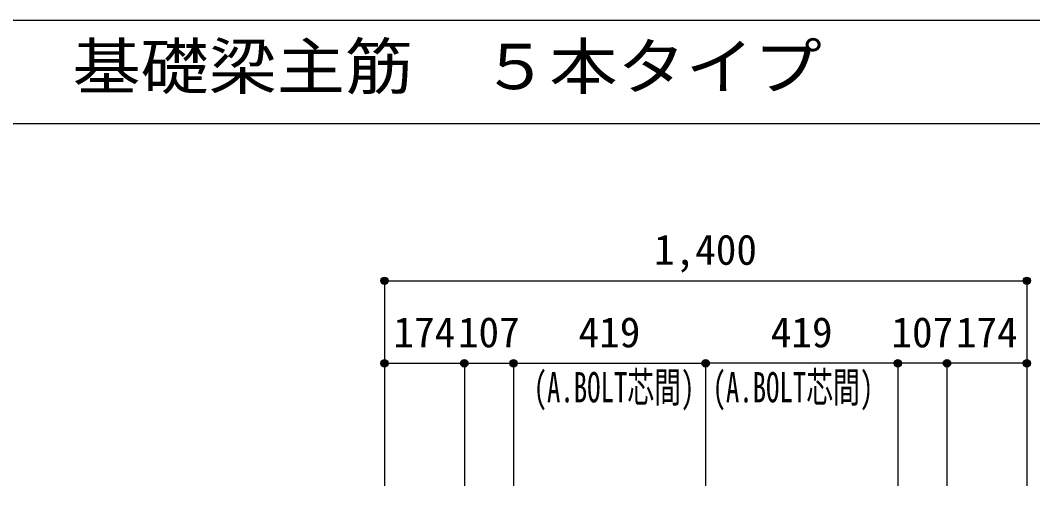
# Model space of a CAD drawing. Units: millimetres at full size, sheet at 1:30. Extents: x -5973 to 5954, y -4195 to 4201.
# Drawn here: x -942 to 1265, y 3186 to 4201 of the extents above; entities that cross this region are included whole.
import ezdxf
from ezdxf.enums import TextEntityAlignment as Align

# ---------------------------------------------------------------- set-up
doc = ezdxf.new("R2010")
doc.units = ezdxf.units.MM
doc.header["$LTSCALE"] = 30
doc.header["$PDMODE"] = 32
doc.header["$PDSIZE"] = 15
for name, color, linetype in [('0-7_文字', 4, 'Continuous'), ('0-D_寸法', 4, 'Continuous'), ('6-7_文字', 7, 'Continuous'), ('F-0_枠', 6, 'Continuous')]:
    doc.layers.add(name, color=color, linetype=linetype)
doc.styles.add('ＭＳ ゴシック', font='')
doc.styles.get('ＭＳ ゴシック').set_extended_font_data('MS Gothic')

msp = doc.modelspace()

# ---------------------------------------------------------------- linework, layer by layer
at = {"layer": '0-D_寸法'}
for p, q in [((-147.56, 3633.07), (-147.56, 3453.07)), ((-147.56, 3633.07), (-147.56, 3453.07)), ((-147.56, 3633.07), (1252.44, 3633.07)), ((-147.56, 3633.07), (1252.44, 3633.07)), ((1252.44, 3633.07), (1252.44, 3186.03)), ((-147.56, 3453.07), (26.44, 3453.07)), ((-147.56, 3453.07), (-147.56, 3186.03)), ((26.44, 3453.07), (26.44, 3186.03)), ((26.44, 3453.07), (133.44, 3453.07)), ((133.44, 3453.07), (133.44, 3186.03)), ((133.44, 3453.07), (552.44, 3453.07)), ((971.44, 3453.07), (552.44, 3453.07)), ((552.44, 3453.07), (552.44, 3186.03)), ((1078.44, 3453.07), (971.44, 3453.07)), ((971.44, 3453.07), (971.44, 3186.03)), ((1252.44, 3453.07), (1078.44, 3453.07)), ((1078.44, 3453.07), (1078.44, 3186.03)), ((1252.44, 3453.07), (1252.44, 3186.03))]:
    msp.add_line(p, q, dxfattribs=at)
for centre, radius in [((-147.56, 3633.07), 8), ((-147.56, 3633.07), 7.2), ((-147.56, 3633.07), 6.4), ((-147.56, 3633.07), 5.6), ((-147.56, 3633.07), 4.8), ((-147.56, 3633.07), 4), ((-147.56, 3633.07), 3.2), ((-147.56, 3633.07), 2.4), ((-147.56, 3633.07), 1.6), ((-147.56, 3633.07), 0.8), ((1252.44, 3633.07), 8), ((1252.44, 3633.07), 7.2), ((1252.44, 3633.07), 6.4), ((1252.44, 3633.07), 5.6), ((1252.44, 3633.07), 4.8), ((1252.44, 3633.07), 4), ((1252.44, 3633.07), 3.2), ((1252.44, 3633.07), 2.4), ((1252.44, 3633.07), 1.6), ((1252.44, 3633.07), 0.8), ((-147.56, 3453.07), 8), ((-147.56, 3453.07), 7.2), ((-147.56, 3453.07), 6.4), ((-147.56, 3453.07), 5.6), ((-147.56, 3453.07), 4.8), ((-147.56, 3453.07), 4), ((-147.56, 3453.07), 3.2), ((-147.56, 3453.07), 2.4), ((-147.56, 3453.07), 1.6), ((-147.56, 3453.07), 0.8), ((26.44, 3453.07), 8), ((26.44, 3453.07), 7.2), ((26.44, 3453.07), 6.4), ((26.44, 3453.07), 5.6), ((26.44, 3453.07), 4.8), ((26.44, 3453.07), 4), ((26.44, 3453.07), 3.2), ((26.44, 3453.07), 2.4), ((26.44, 3453.07), 1.6), ((26.44, 3453.07), 0.8), ((133.44, 3453.07), 8), ((133.44, 3453.07), 7.2), ((133.44, 3453.07), 6.4), ((133.44, 3453.07), 5.6), ((133.44, 3453.07), 4.8), ((133.44, 3453.07), 4), ((133.44, 3453.07), 3.2), ((133.44, 3453.07), 2.4), ((133.44, 3453.07), 1.6), ((133.44, 3453.07), 0.8), ((552.44, 3453.07), 8), ((552.44, 3453.07), 7.2), ((552.44, 3453.07), 6.4), ((552.44, 3453.07), 5.6), ((552.44, 3453.07), 4.8), ((552.44, 3453.07), 4), ((552.44, 3453.07), 3.2), ((552.44, 3453.07), 2.4), ((552.44, 3453.07), 1.6), ((552.44, 3453.07), 0.8), ((971.44, 3453.07), 8), ((971.44, 3453.07), 7.2), ((971.44, 3453.07), 6.4), ((971.44, 3453.07), 5.6), ((971.44, 3453.07), 4.8), ((971.44, 3453.07), 4), ((971.44, 3453.07), 3.2), ((971.44, 3453.07), 2.4), ((971.44, 3453.07), 1.6), ((971.44, 3453.07), 0.8), ((1078.44, 3453.07), 8), ((1078.44, 3453.07), 7.2), ((1078.44, 3453.07), 6.4), ((1078.44, 3453.07), 5.6), ((1078.44, 3453.07), 4.8), ((1078.44, 3453.07), 4), ((1078.44, 3453.07), 3.2), ((1078.44, 3453.07), 2.4), ((1078.44, 3453.07), 1.6), ((1078.44, 3453.07), 0.8), ((1252.44, 3453.07), 8), ((1252.44, 3453.07), 7.2), ((1252.44, 3453.07), 6.4), ((1252.44, 3453.07), 5.6), ((1252.44, 3453.07), 4.8), ((1252.44, 3453.07), 4), ((1252.44, 3453.07), 3.2), ((1252.44, 3453.07), 2.4), ((1252.44, 3453.07), 1.6), ((1252.44, 3453.07), 0.8)]:
    msp.add_circle(centre, radius, dxfattribs=at)
at = {"layer": '0-D_寸法', "color": 7}
for p in [(-147.56, 3633.07), (-147.56, 3633.07), (1252.44, 3633.07), (-147.56, 3453.07), (26.44, 3453.07), (26.44, 3453.07), (133.44, 3453.07), (552.44, 3453.07), (552.44, 3453.07), (971.44, 3453.07), (971.44, 3453.07), (1078.44, 3453.07), (1078.44, 3453.07), (1252.44, 3453.07), (1252.44, 3453.07)]:
    msp.add_point(p, dxfattribs=at)
at = {"layer": 'F-0_枠'}
msp.add_line((-5972.88, 4201.15), (5954.1, 4201.15), dxfattribs=at)
at = {"layer": 'F-0_枠', "color": 2}
msp.add_line((-5972.88, 3976.15), (3723.6, 3976.15), dxfattribs=at)

# ---------------------------------------------------------------- texts
at = {"layer": '0-7_文字', "style": 'ＭＳ ゴシック', "width": 0.65}
for p in [(177.44, 3348.07), (567.44, 3348.07)]:
    msp.add_text('(A.BOLT芯間)', height=65.98, dxfattribs=at).set_placement(p, align=Align.BOTTOM_LEFT)
at = {"layer": '0-D_寸法', "style": 'ＭＳ ゴシック'}
for s, p in [('1,400', (439.94, 3648.07)), ('174', (-128.06, 3468.07)), ('107', (12.44, 3468.07)), ('419', (275.44, 3468.07)), ('419', (694.44, 3468.07)), ('107', (957.44, 3468.07)), ('174', (1097.94, 3468.07))]:
    msp.add_text(s, height=65.98, dxfattribs=at).set_placement(p, align=Align.BOTTOM_LEFT)
at = {"layer": '6-7_文字', "color": 2, "style": 'ＭＳ ゴシック', "width": 1.1}
msp.add_text('\u3000\u3000基礎梁主筋\u3000５本タイプ', height=98.97, dxfattribs=at).set_placement((-1124.64, 4021.15), align=Align.BOTTOM_LEFT)

doc.saveas('drawing.dxf')
